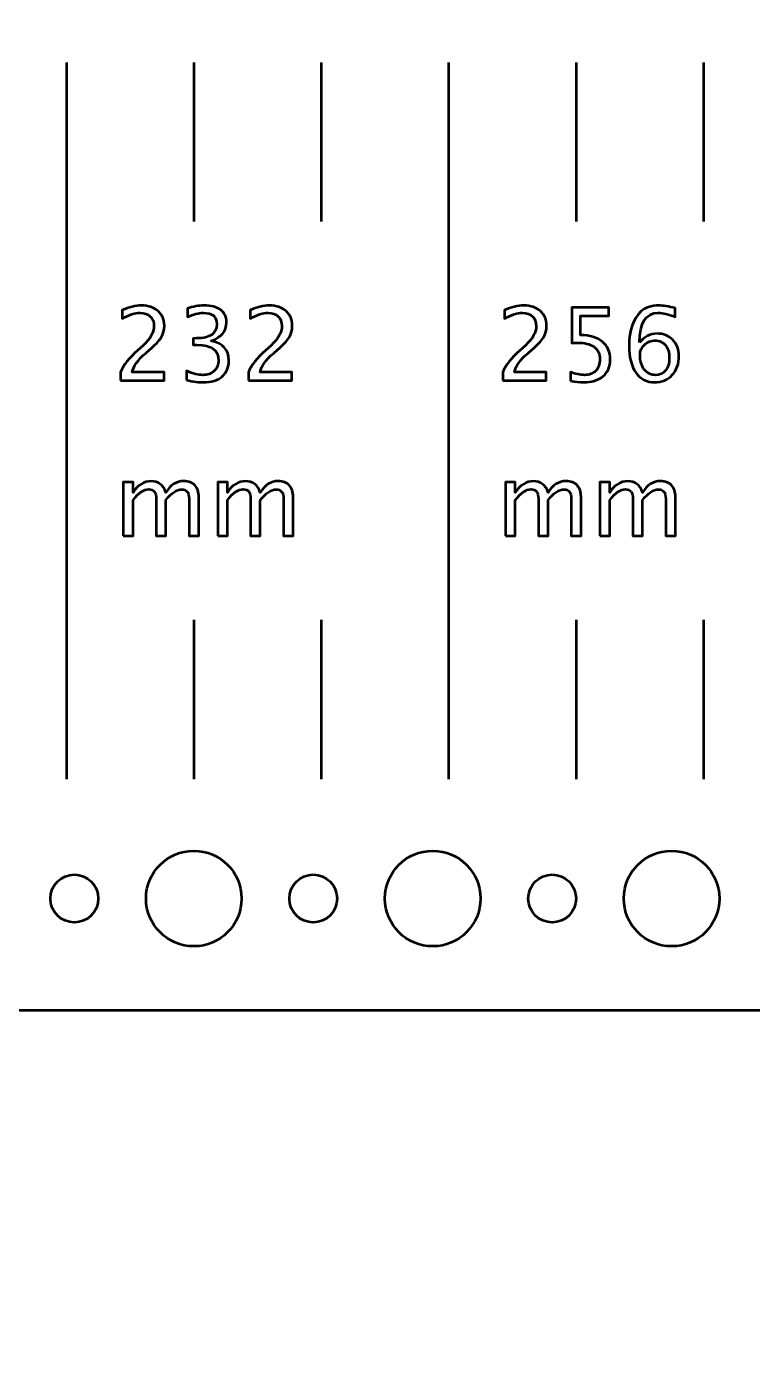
# Model space of a CAD drawing. Header units: centimetres. Extents: x -19.4 to 19.4, y -14.9 to 14.9.
# Drawn here: x 10.2 to 14.76, y -6.61 to 1.72 of the extents above; entities that cross this region are included whole.
import ezdxf

# ---------------------------------------------------------------- set-up
doc = ezdxf.new("R2010")
doc.units = ezdxf.units.CM
doc.header["$MEASUREMENT"] = 0
doc.layers.add('Layer 1', color=7, linetype='Continuous')

msp = doc.modelspace()

# ---------------------------------------------------------------- linework, layer by layer
at = {"layer": 'Layer 1', "lineweight": 53}
for centre, major_axis in [((11.25001, -3.75001), (0, 0.30001)), ((12.75001, -3.75001), (0, 0.30001)), ((14.25001, -3.75001), (0, 0.30001)), ((10.5, -3.75), (0, 0.15)), ((12, -3.75), (0, 0.15)), ((13.5, -3.75), (0, 0.15))]:
    msp.add_ellipse(centre, major_axis=major_axis, ratio=1, dxfattribs=at)
msp.add_open_spline([(-18.95, -14.95), (-19.22614, -14.95), (-19.45, -14.72614), (-19.45, -14.45), (-19.45, -14.45), (-19.45, -14.45), (-19.45, 14.45), (-19.45, 14.45), (-19.45, 14.45), (-19.45, 14.72614), (-19.22614, 14.95), (-18.95, 14.95), (-18.95, 14.95), (-15.20782, 14.95), (-9.72204, 14.95), (-6.55, 14.95), (-6.55, 14.95), (-6.27386, 14.95), (-6.05, 14.72614), (-6.05, 14.45), (-6.05, 14.45), (-6.05, 14.45), (-6.05, 2.95), (-6.05, 2.95), (-6.05, 2.95), (-6.05, 2.95), (18.95, 2.95), (18.95, 2.95), (18.95, 2.95), (19.22614, 2.95), (19.45, 2.72614), (19.45, 2.45), (19.45, 2.45), (19.45, 2.45), (19.45, -3.95), (19.45, -3.95), (19.45, -3.95), (19.45, -4.22614), (19.22614, -4.45), (18.95, -4.45), (18.95, -4.45), (18.95, -4.45), (-6.05, -4.45), (-6.05, -4.45), (-6.05, -4.45), (-6.05, -4.45), (-6.05, -14.45), (-6.05, -14.45), (-6.05, -14.45), (-6.05, -14.72614), (-6.27386, -14.95), (-6.55, -14.95), (-6.55, -14.95), (-11.32775, -14.95), (-14.17225, -14.95), (-18.95, -14.95)], degree=3, knots=[0, 0, 0, 0, 0.0666667, 0.0666667, 0.0666667, 0.0666667, 0.1333333, 0.1333333, 0.1333333, 0.1333333, 0.2, 0.2, 0.2, 0.2, 0.2666667, 0.2666667, 0.2666667, 0.2666667, 0.3333333, 0.3333333, 0.3333333, 0.3333333, 0.4, 0.4, 0.4, 0.4, 0.4666667, 0.4666667, 0.4666667, 0.4666667, 0.5333333, 0.5333333, 0.5333333, 0.5333333, 0.6, 0.6, 0.6, 0.6, 0.6666667, 0.6666667, 0.6666667, 0.6666667, 0.7333333, 0.7333333, 0.7333333, 0.7333333, 0.8, 0.8, 0.8, 0.8, 0.8666667, 0.8666667, 0.8666667, 0.8666667, 1, 1, 1, 1], dxfattribs=at)
at = {"layer": 'Layer 1', "color": 5, "lineweight": 53}
for points in [[(10.45, 1.5), (10.45, 1.5), (10.45, -3), (10.45, -3)], [(11.25, 1.5), (11.25, 1.5), (11.25, 0.5), (11.25, 0.5)], [(12.05, 1.5), (12.05, 1.5), (12.05, 0.5), (12.05, 0.5)], [(12.85, 1.5), (12.85, 1.5), (12.85, -3), (12.85, -3)], [(13.65, 1.5), (13.65, 1.5), (13.65, 0.5), (13.65, 0.5)], [(14.45, 1.5), (14.45, 1.5), (14.45, 0.5), (14.45, 0.5)], [(11.25, -2), (11.25, -2), (11.25, -3), (11.25, -3)], [(12.05, -2), (12.05, -2), (12.05, -3), (12.05, -3)], [(13.65, -2), (13.65, -2), (13.65, -3), (13.65, -3)], [(14.45, -2), (14.45, -2), (14.45, -3), (14.45, -3)]]:
    msp.add_open_spline(points, degree=3, dxfattribs=at)
for points, knots in [([(10.78972, -0.49738), (10.78972, -0.49738), (10.78972, -0.44404), (10.78972, -0.44404), (10.78972, -0.44404), (10.8075, -0.40245), (10.84337, -0.35704), (10.89745, -0.30804), (10.89745, -0.30804), (10.89745, -0.30804), (10.93238, -0.27672), (10.93238, -0.27672), (10.93238, -0.27672), (10.97736, -0.23587), (10.9999, -0.19544), (10.9999, -0.15522), (10.9999, -0.15522), (10.9999, -0.1295), (10.99217, -0.10939), (10.97683, -0.09468), (10.97683, -0.09468), (10.96148, -0.07997), (10.94021, -0.07256), (10.91322, -0.07256), (10.91322, -0.07256), (10.88168, -0.07256), (10.84433, -0.08463), (10.80115, -0.10876), (10.80115, -0.10876), (10.80115, -0.10876), (10.80115, -0.05542), (10.80115, -0.05542), (10.80115, -0.05542), (10.84189, -0.03637), (10.88243, -0.02684), (10.92285, -0.02684), (10.92285, -0.02684), (10.96582, -0.02684), (11.00032, -0.03838), (11.02636, -0.06156), (11.02636, -0.06156), (11.05229, -0.08474), (11.06531, -0.11543), (11.06531, -0.15374), (11.06531, -0.15374), (11.06531, -0.18126), (11.05874, -0.2057), (11.04562, -0.22698), (11.04562, -0.22698), (11.03239, -0.24835), (11.00794, -0.27418), (10.97207, -0.30466), (10.97207, -0.30466), (10.97207, -0.30466), (10.94847, -0.32477), (10.94847, -0.32477), (10.94847, -0.32477), (10.89936, -0.36636), (10.871, -0.40615), (10.86338, -0.44404), (10.86338, -0.44404), (10.86338, -0.44404), (11.0634, -0.44404), (11.0634, -0.44404), (11.0634, -0.44404), (11.0634, -0.44404), (11.0634, -0.49738), (11.0634, -0.49738), (11.0634, -0.49738), (11.0634, -0.49738), (10.78972, -0.49738), (10.78972, -0.49738)], [0, 0, 0, 0, 0.0526316, 0.0526316, 0.0526316, 0.0526316, 0.1052632, 0.1052632, 0.1052632, 0.1052632, 0.1578947, 0.1578947, 0.1578947, 0.1578947, 0.2105263, 0.2105263, 0.2105263, 0.2105263, 0.2631579, 0.2631579, 0.2631579, 0.2631579, 0.3157895, 0.3157895, 0.3157895, 0.3157895, 0.3684211, 0.3684211, 0.3684211, 0.3684211, 0.4210526, 0.4210526, 0.4210526, 0.4210526, 0.4736842, 0.4736842, 0.4736842, 0.4736842, 0.5263158, 0.5263158, 0.5263158, 0.5263158, 0.5789474, 0.5789474, 0.5789474, 0.5789474, 0.6315789, 0.6315789, 0.6315789, 0.6315789, 0.6842105, 0.6842105, 0.6842105, 0.6842105, 0.7368421, 0.7368421, 0.7368421, 0.7368421, 0.7894737, 0.7894737, 0.7894737, 0.7894737, 0.8421053, 0.8421053, 0.8421053, 0.8421053, 0.8947368, 0.8947368, 0.8947368, 0.8947368, 1, 1, 1, 1]), ([(11.20331, -0.4942), (11.20331, -0.4942), (11.20331, -0.43705), (11.20331, -0.43705), (11.20331, -0.43705), (11.24691, -0.45441), (11.2811, -0.46309), (11.30618, -0.46309), (11.30618, -0.46309), (11.33571, -0.46309), (11.35952, -0.45462), (11.37783, -0.43758), (11.37783, -0.43758), (11.39614, -0.42054), (11.40524, -0.39832), (11.40524, -0.37101), (11.40524, -0.37101), (11.40524, -0.30624), (11.36016, -0.27386), (11.26999, -0.27386), (11.26999, -0.27386), (11.26999, -0.27386), (11.24586, -0.27386), (11.24586, -0.27386), (11.24586, -0.27386), (11.24586, -0.27386), (11.24586, -0.2329), (11.24586, -0.2329), (11.24586, -0.2329), (11.24586, -0.2329), (11.26723, -0.23258), (11.26723, -0.23258), (11.26723, -0.23258), (11.35201, -0.23258), (11.39445, -0.20274), (11.39445, -0.14294), (11.39445, -0.14294), (11.39445, -0.09606), (11.36629, -0.07256), (11.3101, -0.07256), (11.3101, -0.07256), (11.27993, -0.07256), (11.24649, -0.08124), (11.20966, -0.0986), (11.20966, -0.0986), (11.20966, -0.0986), (11.20966, -0.04526), (11.20966, -0.04526), (11.20966, -0.04526), (11.24575, -0.03298), (11.28057, -0.02684), (11.31401, -0.02684), (11.31401, -0.02684), (11.35952, -0.02684), (11.39455, -0.03595), (11.41889, -0.05415), (11.41889, -0.05415), (11.44323, -0.07225), (11.45541, -0.0986), (11.45541, -0.1331), (11.45541, -0.1331), (11.45541, -0.18697), (11.42355, -0.22539), (11.35973, -0.24825), (11.35973, -0.24825), (11.43371, -0.2655), (11.47065, -0.30603), (11.47065, -0.37006), (11.47065, -0.37006), (11.47065, -0.41324), (11.45636, -0.44721), (11.42789, -0.47187), (11.42789, -0.47187), (11.39942, -0.49653), (11.36026, -0.50881), (11.31052, -0.50881), (11.31052, -0.50881), (11.28216, -0.50881), (11.24649, -0.50394), (11.20331, -0.4942)], [0, 0, 0, 0, 0.047619, 0.047619, 0.047619, 0.047619, 0.0952381, 0.0952381, 0.0952381, 0.0952381, 0.1428571, 0.1428571, 0.1428571, 0.1428571, 0.1904762, 0.1904762, 0.1904762, 0.1904762, 0.2380952, 0.2380952, 0.2380952, 0.2380952, 0.2857143, 0.2857143, 0.2857143, 0.2857143, 0.3333333, 0.3333333, 0.3333333, 0.3333333, 0.3809524, 0.3809524, 0.3809524, 0.3809524, 0.4285714, 0.4285714, 0.4285714, 0.4285714, 0.4761905, 0.4761905, 0.4761905, 0.4761905, 0.5238095, 0.5238095, 0.5238095, 0.5238095, 0.5714286, 0.5714286, 0.5714286, 0.5714286, 0.6190476, 0.6190476, 0.6190476, 0.6190476, 0.6666667, 0.6666667, 0.6666667, 0.6666667, 0.7142857, 0.7142857, 0.7142857, 0.7142857, 0.7619048, 0.7619048, 0.7619048, 0.7619048, 0.8095238, 0.8095238, 0.8095238, 0.8095238, 0.8571429, 0.8571429, 0.8571429, 0.8571429, 0.9047619, 0.9047619, 0.9047619, 0.9047619, 1, 1, 1, 1]), ([(11.59278, -0.49738), (11.59278, -0.49738), (11.59278, -0.44404), (11.59278, -0.44404), (11.59278, -0.44404), (11.61056, -0.40245), (11.64643, -0.35704), (11.70051, -0.30804), (11.70051, -0.30804), (11.70051, -0.30804), (11.73544, -0.27672), (11.73544, -0.27672), (11.73544, -0.27672), (11.78042, -0.23587), (11.80296, -0.19544), (11.80296, -0.15522), (11.80296, -0.15522), (11.80296, -0.1295), (11.79523, -0.10939), (11.77989, -0.09468), (11.77989, -0.09468), (11.76454, -0.07997), (11.74327, -0.07256), (11.71628, -0.07256), (11.71628, -0.07256), (11.68474, -0.07256), (11.64739, -0.08463), (11.60421, -0.10876), (11.60421, -0.10876), (11.60421, -0.10876), (11.60421, -0.05542), (11.60421, -0.05542), (11.60421, -0.05542), (11.64495, -0.03637), (11.68549, -0.02684), (11.72591, -0.02684), (11.72591, -0.02684), (11.76888, -0.02684), (11.80338, -0.03838), (11.82942, -0.06156), (11.82942, -0.06156), (11.85535, -0.08474), (11.86837, -0.11543), (11.86837, -0.15374), (11.86837, -0.15374), (11.86837, -0.18126), (11.8618, -0.2057), (11.84868, -0.22698), (11.84868, -0.22698), (11.83545, -0.24835), (11.811, -0.27418), (11.77513, -0.30466), (11.77513, -0.30466), (11.77513, -0.30466), (11.75153, -0.32477), (11.75153, -0.32477), (11.75153, -0.32477), (11.70242, -0.36636), (11.67406, -0.40615), (11.66644, -0.44404), (11.66644, -0.44404), (11.66644, -0.44404), (11.86646, -0.44404), (11.86646, -0.44404), (11.86646, -0.44404), (11.86646, -0.44404), (11.86646, -0.49738), (11.86646, -0.49738), (11.86646, -0.49738), (11.86646, -0.49738), (11.59278, -0.49738), (11.59278, -0.49738)], [0, 0, 0, 0, 0.0526316, 0.0526316, 0.0526316, 0.0526316, 0.1052632, 0.1052632, 0.1052632, 0.1052632, 0.1578947, 0.1578947, 0.1578947, 0.1578947, 0.2105263, 0.2105263, 0.2105263, 0.2105263, 0.2631579, 0.2631579, 0.2631579, 0.2631579, 0.3157895, 0.3157895, 0.3157895, 0.3157895, 0.3684211, 0.3684211, 0.3684211, 0.3684211, 0.4210526, 0.4210526, 0.4210526, 0.4210526, 0.4736842, 0.4736842, 0.4736842, 0.4736842, 0.5263158, 0.5263158, 0.5263158, 0.5263158, 0.5789474, 0.5789474, 0.5789474, 0.5789474, 0.6315789, 0.6315789, 0.6315789, 0.6315789, 0.6842105, 0.6842105, 0.6842105, 0.6842105, 0.7368421, 0.7368421, 0.7368421, 0.7368421, 0.7894737, 0.7894737, 0.7894737, 0.7894737, 0.8421053, 0.8421053, 0.8421053, 0.8421053, 0.8947368, 0.8947368, 0.8947368, 0.8947368, 1, 1, 1, 1]), ([(13.18972, -0.49738), (13.18972, -0.49738), (13.18972, -0.44404), (13.18972, -0.44404), (13.18972, -0.44404), (13.2075, -0.40245), (13.24337, -0.35704), (13.29745, -0.30804), (13.29745, -0.30804), (13.29745, -0.30804), (13.33238, -0.27672), (13.33238, -0.27672), (13.33238, -0.27672), (13.37736, -0.23587), (13.3999, -0.19544), (13.3999, -0.15522), (13.3999, -0.15522), (13.3999, -0.1295), (13.39217, -0.10939), (13.37683, -0.09468), (13.37683, -0.09468), (13.36148, -0.07997), (13.34021, -0.07256), (13.31322, -0.07256), (13.31322, -0.07256), (13.28168, -0.07256), (13.24433, -0.08463), (13.20115, -0.10876), (13.20115, -0.10876), (13.20115, -0.10876), (13.20115, -0.05542), (13.20115, -0.05542), (13.20115, -0.05542), (13.24189, -0.03637), (13.28243, -0.02684), (13.32285, -0.02684), (13.32285, -0.02684), (13.36582, -0.02684), (13.40032, -0.03838), (13.42636, -0.06156), (13.42636, -0.06156), (13.45229, -0.08474), (13.46531, -0.11543), (13.46531, -0.15374), (13.46531, -0.15374), (13.46531, -0.18126), (13.45874, -0.2057), (13.44562, -0.22698), (13.44562, -0.22698), (13.43239, -0.24835), (13.40794, -0.27418), (13.37207, -0.30466), (13.37207, -0.30466), (13.37207, -0.30466), (13.34847, -0.32477), (13.34847, -0.32477), (13.34847, -0.32477), (13.29936, -0.36636), (13.271, -0.40615), (13.26338, -0.44404), (13.26338, -0.44404), (13.26338, -0.44404), (13.4634, -0.44404), (13.4634, -0.44404), (13.4634, -0.44404), (13.4634, -0.44404), (13.4634, -0.49738), (13.4634, -0.49738), (13.4634, -0.49738), (13.4634, -0.49738), (13.18972, -0.49738), (13.18972, -0.49738)], [0, 0, 0, 0, 0.0526316, 0.0526316, 0.0526316, 0.0526316, 0.1052632, 0.1052632, 0.1052632, 0.1052632, 0.1578947, 0.1578947, 0.1578947, 0.1578947, 0.2105263, 0.2105263, 0.2105263, 0.2105263, 0.2631579, 0.2631579, 0.2631579, 0.2631579, 0.3157895, 0.3157895, 0.3157895, 0.3157895, 0.3684211, 0.3684211, 0.3684211, 0.3684211, 0.4210526, 0.4210526, 0.4210526, 0.4210526, 0.4736842, 0.4736842, 0.4736842, 0.4736842, 0.5263158, 0.5263158, 0.5263158, 0.5263158, 0.5789474, 0.5789474, 0.5789474, 0.5789474, 0.6315789, 0.6315789, 0.6315789, 0.6315789, 0.6842105, 0.6842105, 0.6842105, 0.6842105, 0.7368421, 0.7368421, 0.7368421, 0.7368421, 0.7894737, 0.7894737, 0.7894737, 0.7894737, 0.8421053, 0.8421053, 0.8421053, 0.8421053, 0.8947368, 0.8947368, 0.8947368, 0.8947368, 1, 1, 1, 1]), ([(13.61601, -0.49929), (13.61601, -0.49929), (13.61601, -0.44467), (13.61601, -0.44467), (13.61601, -0.44467), (13.64638, -0.45695), (13.67517, -0.46309), (13.70269, -0.46309), (13.70269, -0.46309), (13.73274, -0.46309), (13.75645, -0.4542), (13.7737, -0.43642), (13.7737, -0.43642), (13.79095, -0.41864), (13.79953, -0.39419), (13.79953, -0.36308), (13.79953, -0.36308), (13.79953, -0.32963), (13.78735, -0.30402), (13.76301, -0.28635), (13.76301, -0.28635), (13.73867, -0.26867), (13.70343, -0.25989), (13.65739, -0.25989), (13.65739, -0.25989), (13.6467, -0.25989), (13.63538, -0.26063), (13.62363, -0.26211), (13.62363, -0.26211), (13.62363, -0.26211), (13.62363, -0.03827), (13.62363, -0.03827), (13.62363, -0.03827), (13.62363, -0.03827), (13.85604, -0.03827), (13.85604, -0.03827), (13.85604, -0.03827), (13.85604, -0.03827), (13.85604, -0.09161), (13.85604, -0.09161), (13.85604, -0.09161), (13.85604, -0.09161), (13.67697, -0.09161), (13.67697, -0.09161), (13.67697, -0.09161), (13.67697, -0.09161), (13.67697, -0.2129), (13.67697, -0.2129), (13.67697, -0.2129), (13.73603, -0.2129), (13.78206, -0.22645), (13.81519, -0.25354), (13.81519, -0.25354), (13.84831, -0.28053), (13.86493, -0.31799), (13.86493, -0.36593), (13.86493, -0.36593), (13.86493, -0.4106), (13.8499, -0.44552), (13.81985, -0.47082), (13.81985, -0.47082), (13.78979, -0.49611), (13.7483, -0.50881), (13.69539, -0.50881), (13.69539, -0.50881), (13.67178, -0.50881), (13.64533, -0.50564), (13.61601, -0.49929)], [0, 0, 0, 0, 0.0555556, 0.0555556, 0.0555556, 0.0555556, 0.1111111, 0.1111111, 0.1111111, 0.1111111, 0.1666667, 0.1666667, 0.1666667, 0.1666667, 0.2222222, 0.2222222, 0.2222222, 0.2222222, 0.2777778, 0.2777778, 0.2777778, 0.2777778, 0.3333333, 0.3333333, 0.3333333, 0.3333333, 0.3888889, 0.3888889, 0.3888889, 0.3888889, 0.4444444, 0.4444444, 0.4444444, 0.4444444, 0.5, 0.5, 0.5, 0.5, 0.5555556, 0.5555556, 0.5555556, 0.5555556, 0.6111111, 0.6111111, 0.6111111, 0.6111111, 0.6666667, 0.6666667, 0.6666667, 0.6666667, 0.7222222, 0.7222222, 0.7222222, 0.7222222, 0.7777778, 0.7777778, 0.7777778, 0.7777778, 0.8333333, 0.8333333, 0.8333333, 0.8333333, 0.8888889, 0.8888889, 0.8888889, 0.8888889, 1, 1, 1, 1]), ([(14.04929, -0.25947), (14.0785, -0.22168), (14.11522, -0.20274), (14.15946, -0.20274), (14.15946, -0.20274), (14.19957, -0.20274), (14.23238, -0.21597), (14.25799, -0.24253), (14.25799, -0.24253), (14.2835, -0.2691), (14.29631, -0.30318), (14.29631, -0.34477), (14.29631, -0.34477), (14.29631, -0.3925), (14.28202, -0.43176), (14.25334, -0.46256), (14.25334, -0.46256), (14.22466, -0.49336), (14.18825, -0.50881), (14.14391, -0.50881), (14.14391, -0.50881), (14.09353, -0.50881), (14.05395, -0.48838), (14.02548, -0.44764), (14.02548, -0.44764), (13.9969, -0.40679), (13.98262, -0.35027), (13.98262, -0.2782), (13.98262, -0.2782), (13.98262, -0.18104), (14.00759, -0.10982), (14.05744, -0.06431), (14.05744, -0.06431), (14.08453, -0.03933), (14.122, -0.02684), (14.16973, -0.02684), (14.16973, -0.02684), (14.19746, -0.02684), (14.23185, -0.03256), (14.27281, -0.04399), (14.27281, -0.04399), (14.27281, -0.04399), (14.27281, -0.09733), (14.27281, -0.09733), (14.27281, -0.09733), (14.22952, -0.08082), (14.19396, -0.07256), (14.16602, -0.07256), (14.16602, -0.07256), (14.08824, -0.07256), (14.04929, -0.1349), (14.04929, -0.25947)], [0, 0, 0, 0, 0.0714286, 0.0714286, 0.0714286, 0.0714286, 0.1428571, 0.1428571, 0.1428571, 0.1428571, 0.2142857, 0.2142857, 0.2142857, 0.2142857, 0.2857143, 0.2857143, 0.2857143, 0.2857143, 0.3571429, 0.3571429, 0.3571429, 0.3571429, 0.4285714, 0.4285714, 0.4285714, 0.4285714, 0.5, 0.5, 0.5, 0.5, 0.5714286, 0.5714286, 0.5714286, 0.5714286, 0.6428571, 0.6428571, 0.6428571, 0.6428571, 0.7142857, 0.7142857, 0.7142857, 0.7142857, 0.7857143, 0.7857143, 0.7857143, 0.7857143, 0.8571429, 0.8571429, 0.8571429, 0.8571429, 1, 1, 1, 1]), ([(14.23535, -0.35683), (14.23535, -0.32286), (14.22751, -0.29598), (14.21174, -0.27619), (14.21174, -0.27619), (14.19598, -0.2564), (14.17439, -0.24655), (14.14697, -0.24655), (14.14697, -0.24655), (14.12083, -0.24655), (14.0985, -0.25523), (14.07988, -0.2727), (14.07988, -0.2727), (14.06114, -0.29005), (14.05183, -0.31101), (14.05183, -0.33545), (14.05183, -0.33545), (14.05183, -0.37398), (14.06072, -0.40488), (14.07839, -0.42816), (14.07839, -0.42816), (14.09617, -0.45145), (14.11967, -0.46309), (14.14888, -0.46309), (14.14888, -0.46309), (14.17544, -0.46309), (14.1965, -0.45356), (14.21206, -0.43451), (14.21206, -0.43451), (14.22762, -0.41546), (14.23535, -0.38954), (14.23535, -0.35683)], [0, 0, 0, 0, 0.1111111, 0.1111111, 0.1111111, 0.1111111, 0.2222222, 0.2222222, 0.2222222, 0.2222222, 0.3333333, 0.3333333, 0.3333333, 0.3333333, 0.4444444, 0.4444444, 0.4444444, 0.4444444, 0.5555556, 0.5555556, 0.5555556, 0.5555556, 0.6666667, 0.6666667, 0.6666667, 0.6666667, 0.7777778, 0.7777778, 0.7777778, 0.7777778, 1, 1, 1, 1]), ([(10.80739, -1.47316), (10.80739, -1.47316), (10.80739, -1.13661), (10.80739, -1.13661), (10.80739, -1.13661), (10.80739, -1.13661), (10.86835, -1.13661), (10.86835, -1.13661), (10.86835, -1.13661), (10.86835, -1.13661), (10.86835, -1.20022), (10.86835, -1.20022), (10.86835, -1.20022), (10.89809, -1.15312), (10.93619, -1.12962), (10.98286, -1.12962), (10.98286, -1.12962), (11.02784, -1.12962), (11.05843, -1.15312), (11.07473, -1.20022), (11.07473, -1.20022), (11.10362, -1.1527), (11.14129, -1.12899), (11.18754, -1.12899), (11.18754, -1.12899), (11.21707, -1.12899), (11.24004, -1.13767), (11.25644, -1.15513), (11.25644, -1.15513), (11.27285, -1.17259), (11.2811, -1.19704), (11.2811, -1.22847), (11.2811, -1.22847), (11.2811, -1.22847), (11.2811, -1.47316), (11.2811, -1.47316), (11.2811, -1.47316), (11.2811, -1.47316), (11.22014, -1.47316), (11.22014, -1.47316), (11.22014, -1.47316), (11.22014, -1.47316), (11.22014, -1.23853), (11.22014, -1.23853), (11.22014, -1.23853), (11.22014, -1.20022), (11.2049, -1.18106), (11.17442, -1.18106), (11.17442, -1.18106), (11.14278, -1.18106), (11.10954, -1.20339), (11.07473, -1.24816), (11.07473, -1.24816), (11.07473, -1.24816), (11.07473, -1.47316), (11.07473, -1.47316), (11.07473, -1.47316), (11.07473, -1.47316), (11.01377, -1.47316), (11.01377, -1.47316), (11.01377, -1.47316), (11.01377, -1.47316), (11.01377, -1.23832), (11.01377, -1.23832), (11.01377, -1.23832), (11.01377, -1.19969), (10.99831, -1.18042), (10.9673, -1.18042), (10.9673, -1.18042), (10.93651, -1.18042), (10.90349, -1.20286), (10.86835, -1.24784), (10.86835, -1.24784), (10.86835, -1.24784), (10.86835, -1.47316), (10.86835, -1.47316), (10.86835, -1.47316), (10.86835, -1.47316), (10.80739, -1.47316), (10.80739, -1.47316)], [0, 0, 0, 0, 0.047619, 0.047619, 0.047619, 0.047619, 0.0952381, 0.0952381, 0.0952381, 0.0952381, 0.1428571, 0.1428571, 0.1428571, 0.1428571, 0.1904762, 0.1904762, 0.1904762, 0.1904762, 0.2380952, 0.2380952, 0.2380952, 0.2380952, 0.2857143, 0.2857143, 0.2857143, 0.2857143, 0.3333333, 0.3333333, 0.3333333, 0.3333333, 0.3809524, 0.3809524, 0.3809524, 0.3809524, 0.4285714, 0.4285714, 0.4285714, 0.4285714, 0.4761905, 0.4761905, 0.4761905, 0.4761905, 0.5238095, 0.5238095, 0.5238095, 0.5238095, 0.5714286, 0.5714286, 0.5714286, 0.5714286, 0.6190476, 0.6190476, 0.6190476, 0.6190476, 0.6666667, 0.6666667, 0.6666667, 0.6666667, 0.7142857, 0.7142857, 0.7142857, 0.7142857, 0.7619048, 0.7619048, 0.7619048, 0.7619048, 0.8095238, 0.8095238, 0.8095238, 0.8095238, 0.8571429, 0.8571429, 0.8571429, 0.8571429, 0.9047619, 0.9047619, 0.9047619, 0.9047619, 1, 1, 1, 1]), ([(11.40027, -1.47316), (11.40027, -1.47316), (11.40027, -1.13661), (11.40027, -1.13661), (11.40027, -1.13661), (11.40027, -1.13661), (11.46123, -1.13661), (11.46123, -1.13661), (11.46123, -1.13661), (11.46123, -1.13661), (11.46123, -1.20022), (11.46123, -1.20022), (11.46123, -1.20022), (11.49097, -1.15312), (11.52907, -1.12962), (11.57574, -1.12962), (11.57574, -1.12962), (11.62072, -1.12962), (11.65131, -1.15312), (11.66761, -1.20022), (11.66761, -1.20022), (11.6965, -1.1527), (11.73417, -1.12899), (11.78042, -1.12899), (11.78042, -1.12899), (11.80995, -1.12899), (11.83292, -1.13767), (11.84932, -1.15513), (11.84932, -1.15513), (11.86573, -1.17259), (11.87398, -1.19704), (11.87398, -1.22847), (11.87398, -1.22847), (11.87398, -1.22847), (11.87398, -1.47316), (11.87398, -1.47316), (11.87398, -1.47316), (11.87398, -1.47316), (11.81302, -1.47316), (11.81302, -1.47316), (11.81302, -1.47316), (11.81302, -1.47316), (11.81302, -1.23853), (11.81302, -1.23853), (11.81302, -1.23853), (11.81302, -1.20022), (11.79778, -1.18106), (11.7673, -1.18106), (11.7673, -1.18106), (11.73566, -1.18106), (11.70242, -1.20339), (11.66761, -1.24816), (11.66761, -1.24816), (11.66761, -1.24816), (11.66761, -1.47316), (11.66761, -1.47316), (11.66761, -1.47316), (11.66761, -1.47316), (11.60665, -1.47316), (11.60665, -1.47316), (11.60665, -1.47316), (11.60665, -1.47316), (11.60665, -1.23832), (11.60665, -1.23832), (11.60665, -1.23832), (11.60665, -1.19969), (11.59119, -1.18042), (11.56018, -1.18042), (11.56018, -1.18042), (11.52939, -1.18042), (11.49637, -1.20286), (11.46123, -1.24784), (11.46123, -1.24784), (11.46123, -1.24784), (11.46123, -1.47316), (11.46123, -1.47316), (11.46123, -1.47316), (11.46123, -1.47316), (11.40027, -1.47316), (11.40027, -1.47316)], [0, 0, 0, 0, 0.047619, 0.047619, 0.047619, 0.047619, 0.0952381, 0.0952381, 0.0952381, 0.0952381, 0.1428571, 0.1428571, 0.1428571, 0.1428571, 0.1904762, 0.1904762, 0.1904762, 0.1904762, 0.2380952, 0.2380952, 0.2380952, 0.2380952, 0.2857143, 0.2857143, 0.2857143, 0.2857143, 0.3333333, 0.3333333, 0.3333333, 0.3333333, 0.3809524, 0.3809524, 0.3809524, 0.3809524, 0.4285714, 0.4285714, 0.4285714, 0.4285714, 0.4761905, 0.4761905, 0.4761905, 0.4761905, 0.5238095, 0.5238095, 0.5238095, 0.5238095, 0.5714286, 0.5714286, 0.5714286, 0.5714286, 0.6190476, 0.6190476, 0.6190476, 0.6190476, 0.6666667, 0.6666667, 0.6666667, 0.6666667, 0.7142857, 0.7142857, 0.7142857, 0.7142857, 0.7619048, 0.7619048, 0.7619048, 0.7619048, 0.8095238, 0.8095238, 0.8095238, 0.8095238, 0.8571429, 0.8571429, 0.8571429, 0.8571429, 0.9047619, 0.9047619, 0.9047619, 0.9047619, 1, 1, 1, 1]), ([(13.20739, -1.47316), (13.20739, -1.47316), (13.20739, -1.13661), (13.20739, -1.13661), (13.20739, -1.13661), (13.20739, -1.13661), (13.26835, -1.13661), (13.26835, -1.13661), (13.26835, -1.13661), (13.26835, -1.13661), (13.26835, -1.20022), (13.26835, -1.20022), (13.26835, -1.20022), (13.29809, -1.15312), (13.33619, -1.12962), (13.38286, -1.12962), (13.38286, -1.12962), (13.42784, -1.12962), (13.45843, -1.15312), (13.47473, -1.20022), (13.47473, -1.20022), (13.50362, -1.1527), (13.54129, -1.12899), (13.58754, -1.12899), (13.58754, -1.12899), (13.61707, -1.12899), (13.64004, -1.13767), (13.65644, -1.15513), (13.65644, -1.15513), (13.67285, -1.17259), (13.6811, -1.19704), (13.6811, -1.22847), (13.6811, -1.22847), (13.6811, -1.22847), (13.6811, -1.47316), (13.6811, -1.47316), (13.6811, -1.47316), (13.6811, -1.47316), (13.62014, -1.47316), (13.62014, -1.47316), (13.62014, -1.47316), (13.62014, -1.47316), (13.62014, -1.23853), (13.62014, -1.23853), (13.62014, -1.23853), (13.62014, -1.20022), (13.6049, -1.18106), (13.57442, -1.18106), (13.57442, -1.18106), (13.54278, -1.18106), (13.50954, -1.20339), (13.47473, -1.24816), (13.47473, -1.24816), (13.47473, -1.24816), (13.47473, -1.47316), (13.47473, -1.47316), (13.47473, -1.47316), (13.47473, -1.47316), (13.41377, -1.47316), (13.41377, -1.47316), (13.41377, -1.47316), (13.41377, -1.47316), (13.41377, -1.23832), (13.41377, -1.23832), (13.41377, -1.23832), (13.41377, -1.19969), (13.39831, -1.18042), (13.3673, -1.18042), (13.3673, -1.18042), (13.33651, -1.18042), (13.30349, -1.20286), (13.26835, -1.24784), (13.26835, -1.24784), (13.26835, -1.24784), (13.26835, -1.47316), (13.26835, -1.47316), (13.26835, -1.47316), (13.26835, -1.47316), (13.20739, -1.47316), (13.20739, -1.47316)], [0, 0, 0, 0, 0.047619, 0.047619, 0.047619, 0.047619, 0.0952381, 0.0952381, 0.0952381, 0.0952381, 0.1428571, 0.1428571, 0.1428571, 0.1428571, 0.1904762, 0.1904762, 0.1904762, 0.1904762, 0.2380952, 0.2380952, 0.2380952, 0.2380952, 0.2857143, 0.2857143, 0.2857143, 0.2857143, 0.3333333, 0.3333333, 0.3333333, 0.3333333, 0.3809524, 0.3809524, 0.3809524, 0.3809524, 0.4285714, 0.4285714, 0.4285714, 0.4285714, 0.4761905, 0.4761905, 0.4761905, 0.4761905, 0.5238095, 0.5238095, 0.5238095, 0.5238095, 0.5714286, 0.5714286, 0.5714286, 0.5714286, 0.6190476, 0.6190476, 0.6190476, 0.6190476, 0.6666667, 0.6666667, 0.6666667, 0.6666667, 0.7142857, 0.7142857, 0.7142857, 0.7142857, 0.7619048, 0.7619048, 0.7619048, 0.7619048, 0.8095238, 0.8095238, 0.8095238, 0.8095238, 0.8571429, 0.8571429, 0.8571429, 0.8571429, 0.9047619, 0.9047619, 0.9047619, 0.9047619, 1, 1, 1, 1]), ([(13.80027, -1.47316), (13.80027, -1.47316), (13.80027, -1.13661), (13.80027, -1.13661), (13.80027, -1.13661), (13.80027, -1.13661), (13.86123, -1.13661), (13.86123, -1.13661), (13.86123, -1.13661), (13.86123, -1.13661), (13.86123, -1.20022), (13.86123, -1.20022), (13.86123, -1.20022), (13.89097, -1.15312), (13.92907, -1.12962), (13.97574, -1.12962), (13.97574, -1.12962), (14.02072, -1.12962), (14.05131, -1.15312), (14.06761, -1.20022), (14.06761, -1.20022), (14.0965, -1.1527), (14.13417, -1.12899), (14.18042, -1.12899), (14.18042, -1.12899), (14.20995, -1.12899), (14.23292, -1.13767), (14.24932, -1.15513), (14.24932, -1.15513), (14.26573, -1.17259), (14.27398, -1.19704), (14.27398, -1.22847), (14.27398, -1.22847), (14.27398, -1.22847), (14.27398, -1.47316), (14.27398, -1.47316), (14.27398, -1.47316), (14.27398, -1.47316), (14.21302, -1.47316), (14.21302, -1.47316), (14.21302, -1.47316), (14.21302, -1.47316), (14.21302, -1.23853), (14.21302, -1.23853), (14.21302, -1.23853), (14.21302, -1.20022), (14.19778, -1.18106), (14.1673, -1.18106), (14.1673, -1.18106), (14.13566, -1.18106), (14.10242, -1.20339), (14.06761, -1.24816), (14.06761, -1.24816), (14.06761, -1.24816), (14.06761, -1.47316), (14.06761, -1.47316), (14.06761, -1.47316), (14.06761, -1.47316), (14.00665, -1.47316), (14.00665, -1.47316), (14.00665, -1.47316), (14.00665, -1.47316), (14.00665, -1.23832), (14.00665, -1.23832), (14.00665, -1.23832), (14.00665, -1.19969), (13.99119, -1.18042), (13.96018, -1.18042), (13.96018, -1.18042), (13.92939, -1.18042), (13.89637, -1.20286), (13.86123, -1.24784), (13.86123, -1.24784), (13.86123, -1.24784), (13.86123, -1.47316), (13.86123, -1.47316), (13.86123, -1.47316), (13.86123, -1.47316), (13.80027, -1.47316), (13.80027, -1.47316)], [0, 0, 0, 0, 0.047619, 0.047619, 0.047619, 0.047619, 0.0952381, 0.0952381, 0.0952381, 0.0952381, 0.1428571, 0.1428571, 0.1428571, 0.1428571, 0.1904762, 0.1904762, 0.1904762, 0.1904762, 0.2380952, 0.2380952, 0.2380952, 0.2380952, 0.2857143, 0.2857143, 0.2857143, 0.2857143, 0.3333333, 0.3333333, 0.3333333, 0.3333333, 0.3809524, 0.3809524, 0.3809524, 0.3809524, 0.4285714, 0.4285714, 0.4285714, 0.4285714, 0.4761905, 0.4761905, 0.4761905, 0.4761905, 0.5238095, 0.5238095, 0.5238095, 0.5238095, 0.5714286, 0.5714286, 0.5714286, 0.5714286, 0.6190476, 0.6190476, 0.6190476, 0.6190476, 0.6666667, 0.6666667, 0.6666667, 0.6666667, 0.7142857, 0.7142857, 0.7142857, 0.7142857, 0.7619048, 0.7619048, 0.7619048, 0.7619048, 0.8095238, 0.8095238, 0.8095238, 0.8095238, 0.8571429, 0.8571429, 0.8571429, 0.8571429, 0.9047619, 0.9047619, 0.9047619, 0.9047619, 1, 1, 1, 1])]:
    msp.add_open_spline(points, degree=3, knots=knots, dxfattribs=at)

doc.saveas('drawing.dxf')
